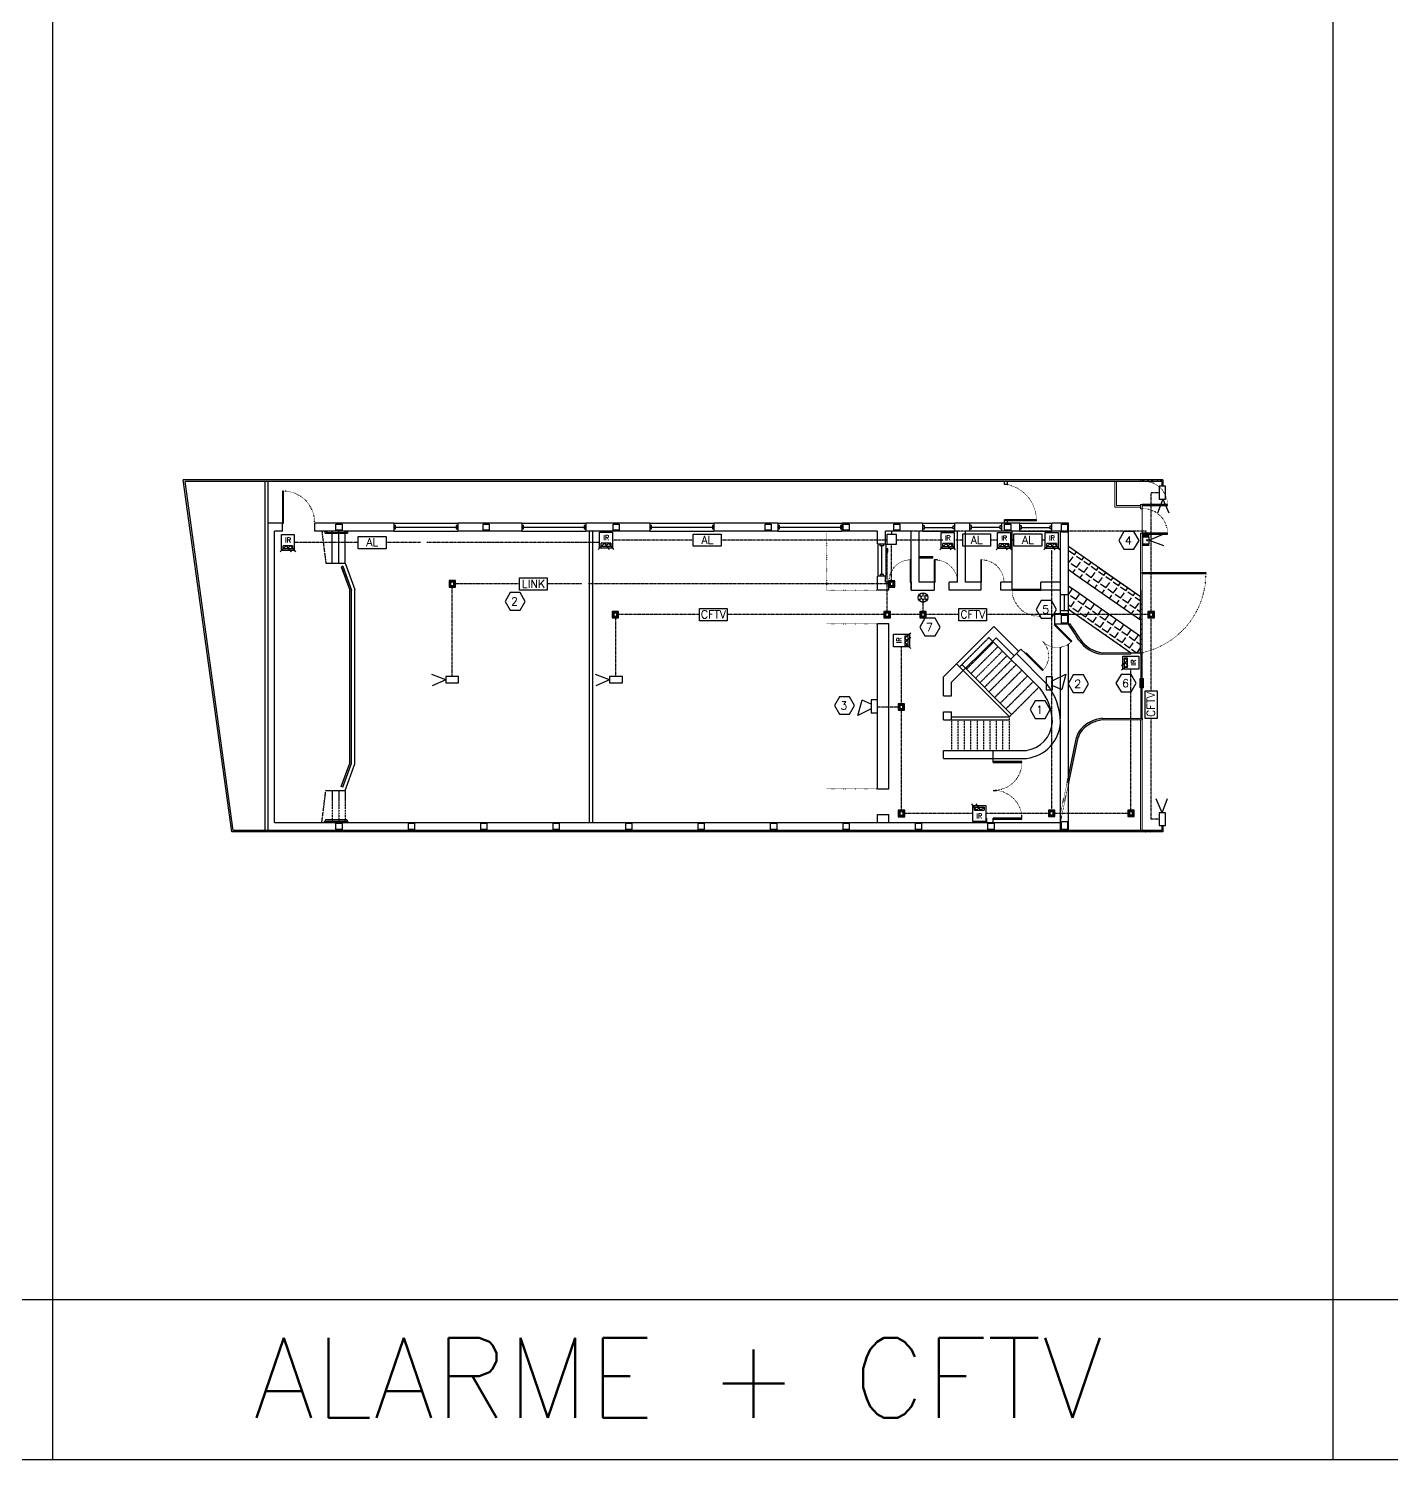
# Model space of a CAD drawing. Header units: millimetres. Extents: x -96513 to 442697, y -70111 to 173034.
# Drawn here: x 133720 to 176300, y -70111 to -25413 of the extents above; entities that cross this region are included whole.
import ezdxf

# ---------------------------------------------------------------- set-up
doc = ezdxf.new("R2010")
doc.units = ezdxf.units.MM
doc.set_wipeout_variables(frame=1)
for name, pattern in [('DUCT', [1, 0, -1]), ('EXPOSED', [11.90625, 6.35, -1.5875, 0.79375, -0.79375, 0.79375, -1.5875]), ('EXPOSED0', [6.35, 3.175, -0.79375, 0.396875, -0.79375, 0.396875, -0.79375]), ('INVISIBLE', [1.27, 0, -1.27]), ('SDOT', [1.5875, 0, -1.5875])]:
    doc.linetypes.add(name, pattern=pattern)
for name, color, linetype in [('Com', 153, 'Continuous'), ('Details', 1, 'Continuous'), ('Door', 130, 'Continuous'), ('Eqpm-Id', 2, 'Continuous'), ('Glass', 130, 'Continuous'), ('Lining', 252, 'Continuous'), ('Lite-Cqd', 114, 'Continuous'), ('Number', 18, 'Continuous'), ('Stairs', 193, 'Continuous'), ('Symb7', 43, 'Continuous'), ('Symb8', 1, 'Continuous'), ('Symb9', 1, 'Continuous'), ('Video', 110, 'Continuous'), ('Wall', 144, 'Continuous'), ('Wall-Base', 143, 'Continuous'), ('Wall-Head', 133, 'Continuous'), ('Wall-Head-Strc', 133, 'Continuous'), ('Wire', 84, 'Continuous')]:
    doc.layers.add(name, color=color, linetype=linetype)
doc.layers.add('Gate', color=150, linetype='Continuous', lineweight=13)
doc.layers.add('NE', color=8, linetype='Continuous', plot=False)
doc.styles.get("Standard").update_dxf_attribs({"font": 'ROMANS'})
doc.linetypes.add('DEMOLITION', pattern='A,0,-4.7625,-1e-13,[146,mecsline.shx,S=1.5875,R=-45,X=0,Y=0],-4.7625', length=9.525)

# ---------------------------------------------------------------- blocks, each defined once
blk = doc.blocks.new('G.SymPart-Wipeout')
at = {"color": 19, "linetype": 'Continuous'}
blk.add_wipeout([(0, 0), (1, 0), (1, 1), (0, 1)], dxfattribs=at)
blk = doc.blocks.new('*U51')
at = {"color": 0, "linetype": 'ByBlock', "lineweight": -2, "xscale": 2000, "yscale": 350.0000000018622}
blk.add_blockref('G.SymPart-Wipeout', (-1000, -175), dxfattribs=at)
at = {"color": 0, "linetype": 'ByBlock', "lineweight": -2, "flags": 128}
for points in [[(-1000, -50), (-1000, 50), (-950, 50), (-950, -50)], [(950, -50), (950, 50), (1000, 50), (1000, -50)]]:
    blk.add_lwpolyline(points, close=True, dxfattribs=at)
blk.add_lwpolyline([(-950, 0), (950, 0)], dxfattribs=at)
at = {"layer": 'Glass', "flags": 128}
for points in [[(-1000, 125), (-1000, 125), (1000, 125), (1000, 125)], [(-1000, -125), (-1000, -125), (1000, -125), (1000, -125)]]:
    blk.add_lwpolyline(points, dxfattribs=at)
at = {"layer": 'Wall'}
for p, q in [((-1000, -125), (-1000, 125)), ((1000, -125), (1000, 125))]:
    blk.add_line(p, q, dxfattribs=at)
at = {"layer": 'Wall-Head-Strc'}
for p, q in [((-1000, 125), (1000, 125)), ((-1000, -125), (1000, -125))]:
    blk.add_line(p, q, dxfattribs=at)
blk = doc.blocks.new('*U208')
at = {"xscale": -1, "rotation": 180}
blk.add_blockref('*U51', (0, 0), dxfattribs=at)
blk = doc.blocks.new('*U209')
at = {"color": 0, "linetype": 'ByBlock', "lineweight": -2, "transparency": 16777216}
for p in [(0, 0), (4000, 0), (8000, 0), (12000, 0)]:
    blk.add_blockref('*U208', p, dxfattribs=at)
blk = doc.blocks.new('*U18')
at = {"color": 18}
blk.add_wipeout([(-500, -160), (500, -160), (500, 160), (-500, 160)], dxfattribs=at).dxf.layer = 'Number'
at = {"color": 0, "linetype": 'ByBlock', "lineweight": -2}
blk.add_line((450, 0), (-450, 0), dxfattribs=at)
for points in [[(-500, -50), (-450, -50), (-450, 50), (-500, 50)], [(500, -50), (450, -50), (450, 50), (500, 50)]]:
    blk.add_lwpolyline(points, dxfattribs=at)
at = {"layer": 'Glass'}
for points in [[(-500, 125), (-500, 125), (500, 125), (500, 125)], [(-500, -125), (-500, -125), (500, -125), (500, -125)]]:
    blk.add_lwpolyline(points, dxfattribs=at)
at = {"layer": 'Wall-Base'}
for p, q in [((-500, -125), (-500, 125)), ((500, -125), (500, 125))]:
    blk.add_line(p, q, dxfattribs=at)
at = {"layer": 'Wall-Head'}
for p, q in [((-500, 125), (500, 125)), ((-500, -125), (500, -125))]:
    blk.add_line(p, q, dxfattribs=at)
blk = doc.blocks.new('*U257')
blk.add_circle((0, 0), 14)
blk = doc.blocks.new('*U258')
at = {"color": 0, "linetype": 'ByBlock', "lineweight": -2, "transparency": 16777216}
for p, rotation in [((161810, -45025), 240), ((161810, -45136), 299.9999999999999), ((161906, -44970), 180), ((162002, -45025), 120), ((162002, -45136), 59.99999999999997)]:
    blk.add_blockref('*U257', p, dxfattribs=dict(at, rotation=rotation))
blk.add_blockref('*U257', (161906, -45191), dxfattribs=at)

msp = doc.modelspace()

# ---------------------------------------------------------------- hatches: boundary and pattern name
at = {"true_color": 0xd19cc7}
h = msp.add_hatch(dxfattribs=at)
h.set_pattern_fill('AR-HBONE', color=9)
h.paths.add_polyline_path([(169147, -50510), (169147, -50460), (168508, -50460), (168508, -50510)])
edge = h.paths.add_edge_path()
edge.add_line((169132, -39560), (169132, -39510))
edge.add_line((169132, -39510), (168508, -39510))
edge.add_line((168508, -39510), (168508, -39560))
edge.add_arc((168570, -40295), 738, 85.1396, 94.8604, ccw=False)
edge.add_line((168633, -39560), (169132, -39560))
at = {"true_color": 0xfeeab9}
h = msp.add_hatch(dxfattribs=at)
h.set_pattern_fill('ANGLE', color=254, scale=40, angle=55)
h.set_pattern_definition([(55, (118678.86, 83.88), (-228.8711, 160.2573), [203.2, -76.2]), (145, (118678.86, 83.88), (-160.2573, -228.8711), [203.2, -76.2])])
h.paths.add_polyline_path([(166333, -42906), (166208, -42818), (166208, -43550), (168148, -44907), (168458, -44910), (168458, -44391)])
h.paths.add_polyline_path([(168458, -43887), (168458, -43155), (166208, -41581), (166208, -42314), (166577, -42572)])
h = msp.add_hatch(color=254, dxfattribs=at)
h.dxf.hatch_style = 1
h.paths.add_polyline_path([(166269, -44020), (166208, -44020, -0.012669), (166535, -44514, 0.218045), (167272, -44960), (168148, -44960), (168148, -44910), (167275, -44910, -0.217133), (166577, -44486, 0.011905)])
h.paths.add_polyline_path([(166599, -47294, 0.137648), (166462, -47558), (166208, -48772), (166208, -49016), (166511, -47568, -0.137648), (166636, -47329, -0.175587), (167265, -47010), (168508, -47010), (168508, -46960), (167262, -46960, 0.176321)])
at = {"layer": 'Wall-Head', "true_color": 0x727430}
h = msp.add_hatch(color=67, dxfattribs=at)
h.dxf.hatch_style = 1
h.paths.add_polyline_path([(143758, -48359), (143491, -49091), (143538, -49110), (143808, -48368), (143808, -42952), (143538, -42210), (143491, -42229), (143758, -42960)])

# ---------------------------------------------------------------- linework, layer by layer
at = {"color": 8}
for p, q in [((134468, -25111), (134468, -70111)), ((174468, -25111), (174468, -70111)), ((-55639, -65111), (442697, -65111)), ((14468, -70111), (437697, -70111))]:
    msp.add_line(p, q, dxfattribs=at)
at = {"color": 2, "true_color": 0xf1eb1f}
msp.add_line((168535, -41505), (168535, -41305), dxfattribs=at)
for p, q in [((166208, -42314), (166208, -41581)), ((166208, -43550), (166208, -42818)), ((168458, -43887), (168458, -43155)), ((166208, -44020), (166269, -44020)), ((168464, -44910), (168458, -44391)), ((168148, -44910), (168464, -44910)), ((168508, -46960), (168508, -47010)), ((166208, -48772), (166208, -48772)), ((166208, -48772), (166208, -49016))]:
    msp.add_line(p, q)
msp.add_circle((168674, -41395), 23, dxfattribs=at)
at = {"color": 40, "true_color": 0xf8d731}
msp.add_circle((161667, -43187), 150, dxfattribs=at)
at = {"color": 244, "true_color": 0x991b1e}
msp.add_circle((161667, -43187), 60, dxfattribs=at)
at = {"layer": 'Com', "linetype": 'SDOT'}
for p, q in [((158648, -41110), (158648, -42960)), ((158648, -42960), (160248, -42960)), ((158648, -44010), (160248, -44010)), ((158648, -49160), (160248, -49160))]:
    msp.add_line(p, q, dxfattribs=at)
at = {"layer": 'Details'}
for p, q in [((169157, -40109), (168991, -40551)), ((169156, -40109), (169343, -40543)), ((141576, -41762), (141768, -41567)), ((141768, -41567), (141921, -41763)), ((141806, -41665), (141904, -41565)), ((141904, -41565), (142057, -41762)), ((151518, -41687), (151711, -41492)), ((151711, -41492), (151864, -41688)), ((151748, -41590), (151847, -41490)), ((151847, -41490), (152000, -41687)), ((162193, -41698), (162385, -41503)), ((162385, -41503), (162538, -41699)), ((162422, -41601), (162521, -41501)), ((162521, -41501), (162674, -41698)), ((163953, -41700), (164146, -41505)), ((164146, -41505), (164298, -41701)), ((164183, -41604), (164282, -41504)), ((164282, -41504), (164435, -41700)), ((165444, -41697), (165636, -41502)), ((165636, -41502), (165789, -41698)), ((165674, -41600), (165772, -41500)), ((165772, -41500), (165925, -41697)), ((168734, -41396), (169168, -41209)), ((168734, -41395), (169176, -41561)), ((161092, -44446), (161288, -44293)), ((161192, -44545), (161092, -44446)), ((161093, -44582), (161290, -44429)), ((161288, -44775), (161093, -44582)), ((167959, -45070), (168059, -45168)), ((168059, -45168), (167863, -45321)), ((168061, -45305), (167865, -45457)), ((167961, -45206), (168061, -45305)), ((146758, -45759), (146316, -45592)), ((146758, -45758), (146324, -45945)), ((151872, -45762), (151430, -45595)), ((151872, -45761), (151438, -45948)), ((168452, -45711), (168552, -45810)), ((168453, -45847), (168553, -45946)), ((169138, -49910), (168952, -49476)), ((169138, -49910), (169304, -49468)), ((163339, -49832), (163187, -49636)), ((163475, -49831), (163323, -49635)), ((163438, -49732), (163339, -49832)), ((163574, -49731), (163475, -49831))]:
    msp.add_line(p, q, dxfattribs=at)
at = {"layer": 'Door'}
for p, q in [((161298, -42710), (161298, -42960)), ((162018, -42710), (162018, -42960)), ((163468, -42710), (163468, -42960)), ((165787, -44020), (165766, -44041)), ((166296, -44571), (165766, -44041)), ((166317, -44550), (165787, -44020)), ((166317, -44550), (166296, -44571)), ((164889, -44918), (164868, -44939)), ((165398, -45469), (164868, -44939)), ((165419, -45448), (164889, -44918)), ((168483, -46960), (168483, -44960)), ((168508, -46960), (168508, -44960)), ((165419, -45448), (165398, -45469)), ((163858, -48340), (163858, -48210)), ((163858, -48310), (164758, -48310)), ((163658, -50210), (163658, -50080)), ((163858, -50210), (163858, -50080)), ((163858, -50210), (163858, -50080))]:
    msp.add_line(p, q, dxfattribs=at)
at = {"layer": 'Door', "linetype": 'DUCT'}
msp.add_line((168483, -44960), (168483, -42960), dxfattribs=at)
at = {"layer": 'Door', "linetype": 'DEMOLITION'}
msp.add_line((163858, -49210), (163958, -49210), dxfattribs=at)
at = {"layer": 'Door', "transparency": 33554483}
for points in [[(168508, -40310), (169308, -40310), (169308, -40280), (168508, -40280)], [(168508, -41210), (169308, -41210), (169308, -41180), (168508, -41180)]]:
    msp.add_lwpolyline(points, close=True, dxfattribs=at)
at = {"layer": 'Door'}
for points in [[(161298, -42010), (161268, -42010), (161268, -42710), (161298, -42710)], [(162048, -42010), (162018, -42010), (162018, -42710), (162048, -42710)], [(163498, -42010), (163468, -42010), (163468, -42710), (163498, -42710)], [(163858, -48340), (164758, -48340), (164758, -48310), (163858, -48310)], [(163858, -50110), (164758, -50110), (164758, -50080), (163858, -50080)]]:
    msp.add_lwpolyline(points, close=True, dxfattribs=at)
msp.add_lwpolyline([(165348, -42930), (164448, -42930), (164448, -42960), (165348, -42960)], dxfattribs=at)
at = {"layer": 'Door', "linetype": 'DUCT', "transparency": 33554483}
for centre, radius, start, end in [((168570, -40295), 738, 358.8348, 94.8604), ((168533, -41184), 775, 358.107, 91.893)]:
    msp.add_arc(centre, radius, start, end, dxfattribs=at)
at = {"layer": 'Door', "linetype": 'DUCT'}
for centre, radius, start, end in [((162033, -42725), 715, 1.2018, 91.2018), ((163483, -42725), 715, 1.2018, 91.2018), ((165267, -42945), 819, 178.9506, 275.6835), ((163873, -48325), 885, 269.029, 0.971), ((163873, -50095), 885, 359.029, 90.971)]:
    msp.add_arc(centre, radius, start, end, dxfattribs=at)
at = {"layer": 'Door', "linetype": 'INVISIBLE'}
for centre, start, end in [((164960, -45010), 313.6468, 46.3532), ((165858, -44112), 223.6468, 316.3532)]:
    msp.add_arc(centre, 635, start, end, dxfattribs=at)
at = {"layer": 'Eqpm-Id'}
for p, q in [((141670, -41667), (141670, -41567)), ((141970, -41567), (141670, -41567)), ((141970, -41567), (141970, -41667)), ((151612, -41592), (151612, -41492)), ((151912, -41492), (151612, -41492)), ((151912, -41492), (151912, -41592)), ((162286, -41603), (162286, -41503)), ((162586, -41503), (162286, -41503)), ((162586, -41503), (162586, -41603)), ((164047, -41605), (164047, -41505)), ((164347, -41505), (164047, -41505)), ((164347, -41505), (164347, -41605)), ((165537, -41602), (165537, -41502)), ((165837, -41502), (165537, -41502)), ((165837, -41502), (165837, -41602)), ((141970, -41667), (141670, -41667)), ((151912, -41592), (151612, -41592)), ((162586, -41603), (162286, -41603)), ((164347, -41605), (164047, -41605)), ((165837, -41602), (165537, -41602)), ((161093, -44381), (161193, -44381)), ((161093, -44381), (161093, -44681)), ((161193, -44681), (161093, -44681)), ((161193, -44381), (161193, -44681)), ((167959, -45070), (168059, -45070)), ((167959, -45370), (167959, -45070)), ((168059, -45370), (168059, -45070)), ((165718, -45783), (166129, -45580)), ((166129, -45580), (165998, -46063)), ((168059, -45370), (167959, -45370)), ((165713, -45932), (165998, -46063)), ((168452, -45711), (168552, -45711)), ((168452, -46011), (168452, -45711)), ((168552, -46011), (168452, -46011)), ((168552, -46011), (168552, -45711)), ((159632, -46871), (159763, -46388)), ((160048, -46519), (159763, -46388)), ((160043, -46668), (159632, -46871)), ((163274, -49831), (163274, -49731)), ((163274, -49731), (163574, -49731)), ((163274, -49831), (163574, -49831)), ((163574, -49731), (163574, -49831))]:
    msp.add_line(p, q, dxfattribs=at)
at = {"layer": 'Eqpm-Id', "color": 2, "true_color": 0xf1eb1f}
for p, q in [((168735, -41255), (168535, -41255)), ((168735, -41305), (168535, -41305)), ((168535, -41505), (168735, -41505)), ((168535, -41555), (168735, -41555)), ((168735, -41505), (168735, -41305))]:
    msp.add_line(p, q, dxfattribs=at)
at = {"layer": 'Eqpm-Id'}
for points in [[(169047, -39710), (169047, -40110), (169247, -40110), (169247, -39710)], [(141820, -41717), (141620, -41717), (141620, -41217), (141820, -41217), (142020, -41217), (142020, -41717)], [(161243, -44531), (161243, -44731), (160743, -44731), (160743, -44531), (160743, -44331), (161243, -44331)], [(167909, -45220), (167909, -45020), (168409, -45020), (168409, -45220), (168409, -45420), (167909, -45420)], [(147157, -45649), (146757, -45649), (146757, -45849), (147157, -45849)], [(152272, -45652), (151872, -45652), (151872, -45852), (152272, -45852)], [(165513, -45667), (165513, -46067), (165713, -46067), (165713, -45667)], [(160248, -46785), (160248, -46385), (160048, -46385), (160048, -46785)], [(163424, -49681), (163624, -49681), (163624, -50181), (163424, -50181), (163224, -50181), (163224, -49681)], [(169247, -50310), (169247, -49910), (169047, -49910), (169047, -50310)]]:
    msp.add_lwpolyline(points, close=True, dxfattribs=at)
at = {"layer": 'Gate'}
for p, q in [((167658, -40360), (167658, -39560)), ((167708, -40310), (167708, -39560)), ((168458, -39560), (168458, -39510)), ((168508, -39560), (168508, -39510)), ((168458, -40360), (167658, -40360)), ((168458, -40310), (167708, -40310)), ((168458, -40410), (168458, -40280)), ((168508, -40280), (168458, -40280)), ((168508, -40410), (168458, -40410)), ((168508, -44960), (168508, -40410)), ((168458, -44960), (168458, -41180)), ((168508, -41180), (168458, -41180)), ((168508, -42410), (168458, -42410)), ((168508, -44910), (168458, -44910)), ((168508, -44910), (168458, -44910)), ((168508, -44960), (168458, -44960)), ((168508, -50510), (168508, -46210)), ((168508, -46960), (168458, -46960)), ((168458, -50510), (168458, -47010)), ((168508, -47010), (168458, -47010))]:
    msp.add_line(p, q, dxfattribs=at)
at = {"layer": 'Gate', "color": 254, "true_color": 0xfeeab9}
for p, q in [((168148, -44960), (167272, -44960)), ((168148, -44910), (167275, -44910)), ((168508, -46960), (167262, -46960)), ((168508, -47010), (167265, -47010))]:
    msp.add_line(p, q, dxfattribs=at)
at = {"layer": 'Gate', "transparency": 33554483}
msp.add_lwpolyline([(168508, -40410), (168508, -40280)], dxfattribs=at)
at = {"layer": 'Glass', "linetype": 'DUCT'}
msp.add_arc((167964, -42425), 2544, 282.3425, 0.3379, dxfattribs=at)
at = {"layer": 'Lite-Cqd'}
for points in [[(146857, -42857), (147057, -42857), (147057, -42657), (146857, -42657)], [(146877, -42837), (147037, -42837), (147037, -42677), (146877, -42677)], [(146907, -42807), (147007, -42807), (147007, -42707), (146907, -42707)], [(151952, -43821), (152152, -43821), (152152, -43621), (151952, -43621)], [(151972, -43801), (152132, -43801), (152132, -43641), (151972, -43641)], [(152002, -43771), (152102, -43771), (152102, -43671), (152002, -43671)], [(160446, -43820), (160646, -43820), (160646, -43620), (160446, -43620)], [(160466, -43800), (160626, -43800), (160626, -43640), (160466, -43640)], [(160496, -43770), (160596, -43770), (160596, -43670), (160496, -43670)], [(161567, -43820), (161767, -43820), (161767, -43620), (161567, -43620)], [(161587, -43800), (161747, -43800), (161747, -43640), (161587, -43640)], [(161617, -43770), (161717, -43770), (161717, -43670), (161617, -43670)], [(168695, -43820), (168895, -43820), (168895, -43620), (168695, -43620)], [(168715, -43800), (168875, -43800), (168875, -43640), (168715, -43640)], [(168745, -43770), (168845, -43770), (168845, -43670), (168745, -43670)], [(160890, -46706), (161090, -46706), (161090, -46506), (160890, -46506)], [(160910, -46686), (161070, -46686), (161070, -46526), (160910, -46526)], [(160940, -46656), (161040, -46656), (161040, -46556), (160940, -46556)], [(160893, -50032), (161093, -50032), (161093, -49832), (160893, -49832)], [(160913, -50012), (161073, -50012), (161073, -49852), (160913, -49852)], [(160943, -49982), (161043, -49982), (161043, -49882), (160943, -49882)], [(165583, -50028), (165783, -50028), (165783, -49828), (165583, -49828)], [(165603, -50008), (165763, -50008), (165763, -49848), (165603, -49848)], [(165633, -49978), (165733, -49978), (165733, -49878), (165633, -49878)], [(168065, -50029), (168265, -50029), (168265, -49829), (168065, -49829)], [(168085, -50009), (168245, -50009), (168245, -49849), (168085, -49849)], [(168115, -49979), (168215, -49979), (168215, -49879), (168115, -49879)]]:
    msp.add_lwpolyline(points, close=True, dxfattribs=at)
at = {"layer": 'NE'}
for p, q in [((141108, -50460), (141108, -39560)), ((141208, -50460), (141208, -39560))]:
    msp.add_line(p, q, dxfattribs=at)
at = {"layer": 'Number'}
for points in [[(144020, -41281), (144887, -41281), (144887, -41663), (144020, -41663)], [(149057, -42575), (149924, -42575), (149924, -42957), (149057, -42957)], [(154678, -43532), (155545, -43532), (155545, -43914), (154678, -43914)], [(162784, -43532), (163651, -43532), (163651, -43914), (162784, -43914)], [(168604, -46965), (168604, -46098), (168986, -46098), (168986, -46965)]]:
    msp.add_lwpolyline(points, close=True, dxfattribs=at)
at = {"layer": 'Stairs', "linetype": 'EXPOSED'}
for p, q in [((142882, -41114), (143008, -42110)), ((143208, -42110), (143208, -41110)), ((143408, -42110), (143408, -41110)), ((143608, -42110), (143608, -41110)), ((163727, -44435), (162808, -45354)), ((163869, -44576), (163020, -45425)), ((164010, -44718), (163162, -45566)), ((164151, -44859), (163303, -45708)), ((164293, -45000), (163444, -45849)), ((164434, -45142), (163586, -45990)), ((164576, -45283), (163727, -46132)), ((164753, -45460), (163904, -46309)), ((164929, -45637), (164081, -46485)), ((165106, -45814), (164258, -46662)), ((165283, -45990), (164364, -46910)), ((164364, -47960), (164364, -46910)), ((162564, -47960), (162564, -47010)), ((162764, -47960), (162764, -47010)), ((162964, -47960), (162964, -47010)), ((163164, -47960), (163164, -47010)), ((163364, -47960), (163364, -47010)), ((163564, -47960), (163564, -47010)), ((163764, -47960), (163764, -47010)), ((163964, -47960), (163964, -47010)), ((164164, -47960), (164164, -47010)), ((142882, -50205), (143008, -49210)), ((143208, -49210), (143208, -50210)), ((143408, -49210), (143408, -50210)), ((143608, -49210), (143608, -50210))]:
    msp.add_line(p, q, dxfattribs=at)
at = {"layer": 'Stairs'}
for p, q in [((165336, -46043), (163727, -44435)), ((164364, -46910), (162711, -45257)), ((164434, -46839), (162879, -45283)), ((162558, -46910), (164364, -46910)), ((162558, -47010), (164364, -47010))]:
    msp.add_line(p, q, dxfattribs=at)
at = {"layer": 'Symb7'}
for points in [[(167942, -41127), (167784, -41400), (167942, -41673), (168257, -41673), (168414, -41400), (168257, -41127)], [(148764, -43032), (148607, -43305), (148764, -43577), (149079, -43577), (149237, -43305), (149079, -43032)], [(165360, -43283), (165202, -43556), (165360, -43829), (165675, -43829), (165832, -43556), (165675, -43283)], [(161726, -43834), (161568, -44107), (161726, -44380), (162041, -44380), (162198, -44107), (162041, -43834)], [(167852, -45587), (167695, -45860), (167852, -46133), (168167, -46133), (168325, -45860), (168167, -45587)], [(166360, -45606), (166202, -45879), (166360, -46152), (166675, -46152), (166832, -45879), (166675, -45606)], [(159055, -46285), (158898, -46558), (159055, -46831), (159370, -46831), (159528, -46558), (159370, -46285)], [(165167, -46415), (165010, -46688), (165167, -46960), (165482, -46960), (165640, -46688), (165482, -46415)]]:
    msp.add_lwpolyline(points, close=True, dxfattribs=at)
at = {"layer": 'Video', "ltscale": 100}
for points in [[(143056, -41110), (143056, -41116, -0.414214), (143050, -41122), (142961, -41122, -0.414214), (142955, -41116), (142955, -41110)], [(143709, -41110), (143709, -41116, -0.414214), (143703, -41122), (143614, -41122, -0.414214), (143608, -41116), (143608, -41110)], [(143024, -41143, 0.414214), (143031, -41150), (143586, -41150)], [(143640, -41122), (143640, -41144, -0.414214), (143634, -41150), (143586, -41150)], [(143056, -50210), (143056, -50203, 0.414214), (143050, -50197), (142961, -50197, 0.414214), (142955, -50203), (142955, -50210)], [(143024, -50176, -0.414214), (143031, -50169), (143586, -50169)], [(143640, -50197), (143640, -50175, 0.414214), (143634, -50169), (143586, -50169)]]:
    msp.add_lwpolyline(points, format="xyb", dxfattribs=at)
at = {"layer": 'Video'}
for points in [[(143543, -41189), (143006, -41187, -0.414214), (142987, -41168), (142987, -41121)], [(143679, -41123), (143679, -41170, -0.414214), (143660, -41189), (143543, -41189)], [(143543, -50131), (143006, -50132, 0.414214), (142987, -50151), (142987, -50198)], [(143679, -50196), (143679, -50150, 0.414214), (143660, -50131), (143543, -50131)]]:
    msp.add_lwpolyline(points, format="xyb", dxfattribs=at)
at = {"layer": 'Video', "ltscale": 100}
for points in [[(143024, -41122), (143024, -41143)], [(143024, -50197), (143024, -50176)]]:
    msp.add_lwpolyline(points, close=True, dxfattribs=at)
at = {"layer": 'Wall'}
for p, q in [((169162, -39510), (138551, -39510)), ((140065, -50510), (138551, -39510)), ((140108, -50460), (138608, -39560)), ((141208, -39560), (138608, -39560)), ((169132, -39560), (141208, -39560)), ((164208, -39660), (164208, -39560)), ((164308, -39660), (164208, -39660)), ((164308, -39660), (164308, -39560)), ((169132, -39510), (169132, -39529)), ((169132, -39560), (169132, -39710)), ((169162, -39510), (169162, -39710)), ((141688, -40860), (141208, -40860)), ((141658, -41110), (141408, -41110)), ((141408, -50210), (141408, -41110)), ((141658, -41110), (141658, -40860)), ((142658, -41110), (142658, -40860)), ((166208, -40860), (142658, -40860)), ((160248, -41110), (142658, -41110)), ((160248, -42960), (160248, -41110)), ((160498, -42710), (160498, -41110)), ((161298, -41110), (160498, -41110)), ((161298, -42960), (161298, -41110)), ((161548, -42710), (161548, -41110)), ((162381, -41110), (161548, -41110)), ((162748, -41110), (161748, -41110)), ((162748, -42710), (162748, -41110)), ((162998, -42710), (162998, -41110)), ((163816, -41110), (162998, -41110)), ((164198, -41110), (163248, -41110)), ((165958, -41110), (164129, -41110)), ((164208, -40860), (164208, -40760)), ((165208, -40760), (164208, -40760)), ((164308, -40860), (164308, -40790)), ((164448, -42960), (164448, -41110)), ((165958, -43697), (165958, -41110)), ((166208, -44020), (166208, -40860)), ((161972, -41910), (161548, -41910)), ((161972, -41960), (161548, -41960)), ((161972, -41960), (161972, -41910)), ((143008, -42110), (143608, -42110)), ((143503, -42260), (143758, -42960)), ((143538, -42210), (143808, -42952)), ((143608, -42110), (143908, -42934)), ((160598, -42710), (160498, -42710)), ((160598, -42960), (160598, -42710)), ((161298, -42960), (161298, -42710)), ((162048, -42710), (161548, -42710)), ((162748, -42710), (162478, -42710)), ((162478, -42960), (162478, -42710)), ((163498, -42710), (162998, -42710)), ((164098, -42960), (164098, -42710)), ((164448, -42710), (164098, -42710)), ((165348, -42960), (165348, -42710)), ((165958, -42710), (165348, -42710)), ((143908, -48385), (143908, -42934)), ((160598, -42960), (160248, -42960)), ((161298, -42960), (162018, -42960)), ((163468, -42960), (162478, -42960)), ((164448, -42960), (164098, -42960)), ((165958, -42960), (165348, -42960)), ((166209, -43097), (165958, -43097)), ((166209, -43697), (165787, -43697)), ((165787, -44020), (165787, -43697)), ((166209, -43597), (165958, -43597)), ((160598, -44010), (160248, -44010)), ((160248, -49160), (160248, -44010)), ((160598, -49160), (160598, -44010)), ((163878, -44090), (162308, -45660)), ((164656, -44868), (163878, -44090)), ((166269, -44020), (165787, -44020)), ((163948, -44444), (162558, -45835)), ((164514, -45010), (163948, -44444)), ((164726, -44797), (164408, -45116)), ((165513, -45867), (164585, -44939)), ((164868, -44939), (164726, -44797)), ((162308, -46260), (162308, -45660)), ((162558, -46260), (162558, -45835)), ((162308, -46260), (162558, -46260)), ((162308, -46260), (162558, -46260)), ((162308, -46760), (162558, -46760)), ((162308, -47010), (162308, -46760)), ((162558, -47010), (162558, -46760)), ((162308, -47010), (162558, -47010)), ((162308, -47960), (164902, -47960)), ((162308, -48210), (162308, -47960)), ((162308, -48210), (164902, -48210)), ((163858, -48210), (163858, -47960)), ((143608, -49210), (143908, -48385)), ((160248, -49160), (160598, -49160)), ((143008, -49210), (143608, -49210)), ((160248, -49960), (160598, -49960)), ((160248, -50210), (160248, -49960)), ((160598, -50210), (160598, -49960)), ((169132, -50460), (140108, -50460)), ((141408, -50210), (165958, -50210)), ((169132, -50310), (169132, -50460)), ((169162, -50310), (169162, -50510)), ((169162, -50510), (140065, -50510))]:
    msp.add_line(p, q, dxfattribs=at)
at = {"layer": 'Wall', "color": 67, "true_color": 0x727430}
for p, q in [((143491, -42229), (143758, -42960)), ((143538, -42210), (143808, -42952)), ((143758, -48359), (143758, -42960)), ((143808, -48368), (143808, -42952)), ((143491, -49091), (143758, -48359)), ((143538, -49110), (143808, -48368))]:
    msp.add_line(p, q, dxfattribs=at)
at = {"layer": 'Wall'}
for points in [[(143322, -40890), (143512, -40890), (143512, -41080), (143322, -41080)], [(159167, -40890), (159357, -40890), (159357, -41080), (159167, -41080)], [(160754, -40890), (160944, -40890), (160944, -41080), (160754, -41080)], [(164215, -40890), (164405, -40890), (164405, -41080), (164215, -41080)], [(165988, -40890), (166178, -40890), (166178, -41140), (165988, -41140)], [(165988, -43740), (166178, -43740), (166178, -43990), (165988, -43990)], [(143322, -50240), (143512, -50240), (143512, -50430), (143322, -50430)], [(145585, -50240), (145775, -50240), (145775, -50430), (145585, -50430)], [(147849, -50240), (148039, -50240), (148039, -50430), (147849, -50430)], [(150112, -50240), (150302, -50240), (150302, -50430), (150112, -50430)], [(152376, -50240), (152566, -50240), (152566, -50430), (152376, -50430)], [(154640, -50240), (154830, -50240), (154830, -50430), (154640, -50430)], [(156903, -50240), (157093, -50240), (157093, -50430), (156903, -50430)], [(159167, -50240), (159357, -50240), (159357, -50430), (159167, -50430)], [(161430, -50240), (161620, -50240), (161620, -50430), (161430, -50430)], [(163694, -50240), (163884, -50240), (163884, -50430), (163694, -50430)], [(165988, -50180), (166178, -50180), (166178, -50430), (165988, -50430)]]:
    msp.add_lwpolyline(points, close=True, dxfattribs=at)
at = {"layer": 'Wall', "ltscale": 100}
msp.add_lwpolyline([(143709, -50210), (143709, -50203, 0.414214), (143703, -50197), (143614, -50197, 0.414214), (143608, -50203), (143608, -50210)], format="xyb", dxfattribs=at)
at = {"layer": 'Wall'}
for centre, radius, start, end in [((164036, -47096), 1672, 0.0744, 39.7864), ((164036, -47096), 1922, 0.0744, 39.7864), ((164770, -47027), 940, 276.3666, 356.7909), ((164770, -47027), 1190, 276.3666, 356.7909)]:
    msp.add_arc(centre, radius, start, end, dxfattribs=at)
at = {"layer": 'Wall-Head', "color": 254, "true_color": 0xfeeab9}
for p, q in [((166208, -41581), (168458, -43155)), ((166208, -42314), (166577, -42572)), ((166410, -42455), (168458, -43887)), ((166208, -42818), (166340, -42910)), ((166333, -42906), (168458, -44391)), ((166208, -43550), (168148, -44907)), ((168148, -44907), (168148, -44960)), ((166208, -48772), (166462, -47558)), ((166208, -49016), (166511, -47568))]:
    msp.add_line(p, q, dxfattribs=at)
at = {"layer": 'Wall-Head', "color": 67, "true_color": 0x727430}
for p, q in [((143538, -42210), (143491, -42229)), ((143538, -49110), (143491, -49091))]:
    msp.add_line(p, q, dxfattribs=at)
at = {"layer": 'Wall-Head'}
for p, q in [((167183, -42264), (168458, -43155)), ((166208, -42818), (166333, -42906)), ((165348, -42960), (165348, -42930)), ((166084, -43597), (166084, -43097)), ((166208, -50460), (166208, -44642)), ((165958, -46961), (165958, -44739)), ((168148, -44907), (168458, -44910)), ((165958, -50460), (165958, -47094))]:
    msp.add_line(p, q, dxfattribs=at)
at = {"layer": 'Wall-Head', "color": 254, "linetype": 'DUCT', "true_color": 0xfeeab9}
for p, q in [((165958, -49966), (166208, -48772)), ((165958, -50210), (166208, -49016))]:
    msp.add_line(p, q, dxfattribs=at)
at = {"layer": 'Wall-Head'}
for points in [[(141658, -40860), (141688, -40860), (141688, -39860), (141658, -39860)], [(170508, -42440), (170508, -42410), (168508, -42410), (168508, -42440)]]:
    msp.add_lwpolyline(points, close=True, dxfattribs=at)
at = {"layer": 'Wall-Head', "linetype": 'DUCT'}
for centre, radius, start, end in [((141673, -40845), 985, 359.1275, 90.8725), ((161278, -42690), 681, 88.3632, 181.6368)]:
    msp.add_arc(centre, radius, start, end, dxfattribs=at)
at = {"layer": 'Wall-Head', "color": 254, "true_color": 0xfeeab9}
for centre, radius, start, end in [((156623, -50723), 11696, 32.0624, 34.9656), ((156623, -50723), 11746, 32.0624, 34.7953), ((167390, -43932), 1035, 214.2318, 263.434), ((167390, -43932), 985, 214.2318, 263.434), ((167000, -47671), 550, 136.8177, 168.1673), ((167000, -47671), 500, 136.8177, 168.1673), ((167390, -48037), 1085, 96.8191, 136.8177), ((167390, -48037), 1035, 96.9822, 136.8177)]:
    msp.add_arc(centre, radius, start, end, dxfattribs=at)
at = {"layer": 'Wire', "linetype": 'EXPOSED0'}
for p, q in [((168795, -43620), (168795, -39910)), ((169047, -39910), (168795, -39910)), ((160696, -41217), (160696, -41110)), ((168635, -41255), (168635, -41110)), ((144020, -41467), (142020, -41467)), ((145967, -41467), (144887, -41467)), ((151562, -41467), (146167, -41467)), ((154489, -41392), (151962, -41392)), ((162286, -41392), (160836, -41392)), ((162908, -41392), (162686, -41392)), ((163996, -41392), (163775, -41392)), ((164508, -41392), (164397, -41392)), ((165485, -41392), (165375, -41392)), ((165687, -49828), (165687, -41707)), ((146957, -45649), (146957, -42857)), ((149057, -42760), (147057, -42760)), ((151005, -42760), (149924, -42760)), ((160586, -42760), (151205, -42760)), ((161667, -43670), (161667, -43337)), ((154678, -43721), (152152, -43721)), ((160446, -43721), (155545, -43721)), ((161617, -43720), (160646, -43720)), ((162784, -43720), (161717, -43720)), ((168695, -43720), (163651, -43720)), ((152072, -45652), (152072, -43821)), ((168795, -46098), (168795, -43820)), ((160993, -46506), (160993, -44731)), ((168159, -49829), (168159, -45420)), ((160890, -46606), (160248, -46606)), ((160993, -49832), (160993, -46706)), ((168795, -50110), (168795, -46965)), ((163224, -49932), (161093, -49932)), ((165583, -49929), (163624, -49929)), ((168065, -49928), (165783, -49928)), ((169047, -50110), (168795, -50110))]:
    msp.add_line(p, q, dxfattribs=at)

# ---------------------------------------------------------------- block references
at = {"color": 40, "true_color": 0xf8d731}
msp.add_blockref('*U258', (-239, 1894), dxfattribs=at)

# ---------------------------------------------------------------- texts
at = {"color": 8, "insert": (154015, -66316), "char_height": 2500, "attachment_point": 2}
msp.add_mtext_dynamic_manual_height_columns('ALARME + CFTV ', width=35405.04, gutter_width=1250, heights=[0], dxfattribs=at)
at = {"layer": 'Symb7', "char_height": 250, "attachment_point": 2}
for s, insert in [('4', (168081, -41278)), ('2', (148903, -43182)), ('5', (165499, -43434)), ('7', (161865, -43985)), ('2', (166499, -45757)), ('6', (167992, -45738)), ('3', (159194, -46436)), ('1', (165307, -46565))]:
    msp.add_mtext_dynamic_manual_height_columns(s, width=250, gutter_width=1250, heights=[0], dxfattribs=dict(at, insert=insert))
at = {"layer": 'Symb8', "char_height": 150, "attachment_point": 2}
for insert in [(141824, -41315), (163424, -49935)]:
    msp.add_mtext_dynamic_manual_height_columns('{\\C175;\\c10835013;IR}', width=250, gutter_width=1250, heights=[0], dxfattribs=dict(at, insert=insert))
at = {"layer": 'Symb8', "char_height": 150, "attachment_point": 2, "rotation": 90}
for insert in [(160842, -44526), (168164, -45220)]:
    msp.add_mtext_dynamic_manual_height_columns('{\\C175;\\c10835013;IR}', width=250, gutter_width=1250, heights=[0], dxfattribs=dict(at, insert=insert))
at = {"layer": 'Symb9', "char_height": 250, "attachment_point": 2}
for s, insert in [('AL', (144458, -41336)), ('LINK', (149495, -42630)), ('CFTV', (155116, -43587)), ('CFTV', (163222, -43587))]:
    msp.add_mtext_dynamic_manual_height_columns(s, width=250, gutter_width=1250, heights=[0], dxfattribs=dict(at, insert=insert))
at = {"layer": 'Symb9', "insert": (168659, -46527), "char_height": 250, "attachment_point": 2, "rotation": 90}
msp.add_mtext_dynamic_manual_height_columns('CFTV', width=250, gutter_width=1250, heights=[0], dxfattribs=at)

# ---------------------------------------------------------------- next in the draw order: block references
msp.add_blockref('*U209', (146133, -40985))
at = {"xscale": -1}
for p in [(162157, -40993), (163629, -40987), (165193, -40993)]:
    msp.add_blockref('*U18', p, dxfattribs=at)
at = {"xscale": -1, "rotation": 90}
msp.add_blockref('*U18', (160376, -42017), dxfattribs=at)

# ---------------------------------------------------------------- next in the draw order: linework, layer by layer
for points in [[(160531, -41522), (160841, -41522), (160841, -41212), (160531, -41212)], [(160536, -41517), (160836, -41517), (160836, -41217), (160536, -41217)], [(160571, -41769), (160571, -41669), (160521, -41669), (160521, -41769)]]:
    msp.add_lwpolyline(points, close=True)
at = {"layer": 'Eqpm-Id'}
for points in [[(151762, -41642), (151562, -41642), (151562, -41142), (151762, -41142), (151962, -41142), (151962, -41642)], [(162436, -41653), (162236, -41653), (162236, -41153), (162436, -41153), (162636, -41153), (162636, -41653)], [(164197, -41655), (163997, -41655), (163997, -41155), (164197, -41155), (164397, -41155), (164397, -41655)], [(165687, -41652), (165487, -41652), (165487, -41152), (165687, -41152), (165887, -41152), (165887, -41652)]]:
    msp.add_lwpolyline(points, close=True, dxfattribs=at)
at = {"layer": 'Gate'}
msp.add_lwpolyline([(165208, -40790), (165208, -40760), (164208, -40760), (164208, -40790)], close=True, dxfattribs=at)
at = {"layer": 'Gate', "linetype": 'DUCT'}
msp.add_arc((164067, -40775), 1141, 359.2465, 77.8253, dxfattribs=at)
at = {"layer": 'Lining'}
for p, q in [((151248, -50210), (151248, -41110)), ((151348, -50210), (151348, -41110))]:
    msp.add_line(p, q, dxfattribs=at)
at = {"layer": 'Lite-Cqd'}
for points in [[(160586, -42860), (160786, -42860), (160786, -42660), (160586, -42660)], [(160606, -42840), (160766, -42840), (160766, -42680), (160606, -42680)], [(160636, -42810), (160736, -42810), (160736, -42710), (160636, -42710)]]:
    msp.add_lwpolyline(points, close=True, dxfattribs=at)
at = {"layer": 'Number'}
for points in [[(154489, -41202), (155356, -41202), (155356, -41585), (154489, -41585)], [(162908, -41201), (163775, -41201), (163775, -41583), (162908, -41583)], [(164508, -41201), (165375, -41201), (165375, -41583), (164508, -41583)]]:
    msp.add_lwpolyline(points, close=True, dxfattribs=at)
at = {"layer": 'Wall'}
for points in [[(147925, -40890), (148115, -40890), (148115, -41080), (147925, -41080)], [(151984, -40890), (152174, -40890), (152174, -41080), (151984, -41080)], [(156730, -40890), (156920, -40890), (156920, -41080), (156730, -41080)]]:
    msp.add_lwpolyline(points, close=True, dxfattribs=at)
at = {"layer": 'Wire', "linetype": 'EXPOSED0'}
for p, q in [((168635, -41110), (160696, -41110)), ((160536, -41392), (155356, -41392)), ((160686, -42660), (160686, -41522)), ((160546, -43620), (160546, -41769))]:
    msp.add_line(p, q, dxfattribs=at)

# ---------------------------------------------------------------- next in the draw order: texts
at = {"layer": 'Symb8', "char_height": 150, "attachment_point": 2}
for insert in [(151767, -41240), (162441, -41251), (164201, -41254), (165692, -41250)]:
    msp.add_mtext_dynamic_manual_height_columns('{\\C175;\\c10835013;IR}', width=250, gutter_width=1250, heights=[0], dxfattribs=dict(at, insert=insert))
at = {"layer": 'Symb9', "char_height": 250, "attachment_point": 2}
for insert in [(154927, -41258), (163345, -41256), (164945, -41256)]:
    msp.add_mtext_dynamic_manual_height_columns('AL', width=250, gutter_width=1250, heights=[0], dxfattribs=dict(at, insert=insert))

doc.saveas('drawing.dxf')
